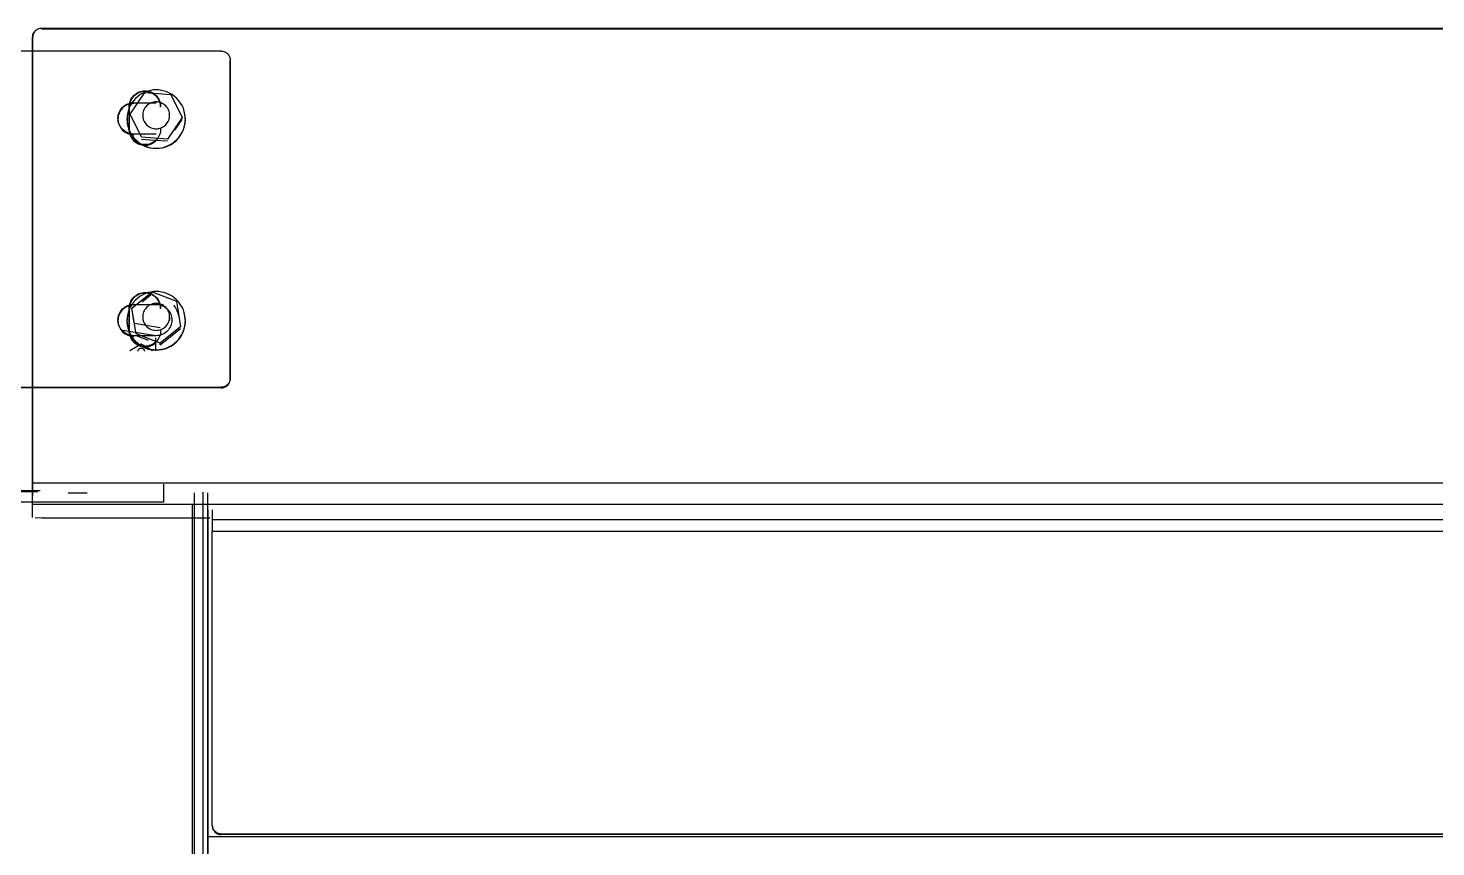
# Model space of a CAD drawing. Header units: millimetres. Extents: x 4625 to 14334, y 16216 to 31562.
# Drawn here: x 8411.7 to 8725, y 24912.3 to 25094.5 of the extents above; entities that cross this region are included whole.
import ezdxf

# ---------------------------------------------------------------- set-up
doc = ezdxf.new("R2010")
doc.units = ezdxf.units.MM
doc.header["$LTSCALE"] = 3
doc.layers.add('Default', color=7, linetype='Continuous')

msp = doc.modelspace()

# ---------------------------------------------------------------- linework, layer by layer
at = {"layer": 'Default'}
for p, q in [((8412.65, 24993.3), (8412.65, 25092.55)), ((8412.65, 25092.41), (8412.65, 24993.16)), ((8414.65, 25094.55), (10915.65, 25094.55)), ((8414.65, 25094.41), (10915.65, 25094.41)), ((8454.65, 25089.42), (8368.65, 25089.42)), ((8456.65, 25016.6), (8456.65, 25087.43)), ((8456.65, 25087.29), (8456.65, 25016.46)), ((8434.15, 25072.1), (8434.15, 25077.09)), ((8434.15, 25076.95), (8434.15, 25071.96)), ((8435.15, 25077.95), (8440.15, 25077.95)), ((8440.15, 25070.97), (8435.15, 25070.97)), ((8435.15, 25033.06), (8440.15, 25033.06)), ((8434.15, 25027.21), (8434.15, 25032.2)), ((8434.15, 25032.06), (8434.15, 25027.07)), ((8443.15, 25030.26), (8443.15, 25029.43)), ((8436.82, 25024.23), (8434.32, 25022.73)), ((8440.15, 25026.08), (8435.15, 25026.08)), ((8439.32, 25022.73), (8436.82, 25024.23)), ((8440.07, 25022.73), (8440.07, 25025.62)), ((8441.06, 25024.04), (8441.06, 25024.45)), ((8368.65, 25014.6), (8454.65, 25014.6)), ((8454.65, 25014.46), (8368.65, 25014.46)), ((8412.65, 24993.3), (10917.65, 24993.3)), ((8441.82, 24989.02), (8441.82, 24993.01)), ((8441.82, 24989.02), (8381.82, 24989.02)), ((8413.8, 24991.33), (8408.36, 24991.33)), ((8414.32, 24991.51), (8409.32, 24991.51)), ((8424.82, 24991.01), (8420.57, 24991.01)), ((8448.65, 22874.06), (8448.65, 24991.09)), ((8450.63, 22874.06), (8450.63, 24991.26)), ((8451.65, 22874.06), (8451.65, 24991.09)), ((10917.65, 24988.49), (8412.65, 24988.49)), ((8412.65, 24985.6), (8412.65, 24988.49)), ((8450.65, 24985.46), (8414.65, 24985.46)), ((8448.15, 24988.49), (8448.15, 22874.06)), ((8451.65, 24987.32), (8451.65, 24914.5)), ((8451.65, 24987.11), (8451.65, 24914.29)), ((8452.65, 24987.31), (8452.65, 24985.32)), ((8452.65, 24987.14), (8452.65, 24985.14)), ((8452.65, 24985.14), (10877.65, 24985.14)), ((10877.65, 24982.48), (8452.65, 24982.48)), ((8452.65, 24917.14), (8452.65, 24982.48)), ((8452.65, 24917), (8452.65, 24982.34)), ((10878.65, 24914.5), (8451.65, 24914.5)), ((8453.24, 24915.72), (8453.24, 24915.58)), ((10875.65, 24915.14), (8454.65, 24915.14)), ((10875.65, 24915), (8454.65, 24915))]:
    msp.add_line(p, q, dxfattribs=at)
for points in [[(8412.65, 25092.55, 0), (8412.66, 25092.73, 0), (8412.68, 25092.92, 0), (8412.73, 25093.1, 0), (8412.79, 25093.29, 0), (8412.87, 25093.47, 0), (8412.98, 25093.64, 0), (8413.1, 25093.81, 0), (8413.24, 25093.96, 0)], [(8413.24, 25093.82, 0), (8413.1, 25093.67, 0), (8412.98, 25093.51, 0), (8412.87, 25093.33, 0), (8412.79, 25093.15, 0), (8412.73, 25092.96, 0), (8412.68, 25092.78, 0), (8412.66, 25092.59, 0), (8412.65, 25092.41, 0)], [(8413.24, 25093.96, 0), (8413.39, 25094.1, 0), (8413.56, 25094.22, 0), (8413.73, 25094.33, 0), (8413.92, 25094.41, 0), (8414.1, 25094.47, 0), (8414.29, 25094.51, 0), (8414.47, 25094.54, 0), (8414.65, 25094.55, 0)], [(8454.65, 25089.42, 0), (8454.83, 25089.41, 0), (8455.02, 25089.39, 0), (8455.2, 25089.34, 0), (8455.39, 25089.28, 0), (8455.57, 25089.2, 0), (8455.75, 25089.1, 0), (8455.91, 25088.97, 0), (8456.07, 25088.84, 0)], [(8456.07, 25088.84, 0), (8456.2, 25088.68, 0), (8456.33, 25088.52, 0), (8456.43, 25088.34, 0), (8456.51, 25088.16, 0), (8456.57, 25087.97, 0), (8456.62, 25087.79, 0), (8456.64, 25087.6, 0), (8456.65, 25087.43, 0)], [(8434.15, 25077.09, 0), (8434.17, 25077.4, 0), (8434.21, 25077.73, 0), (8434.29, 25078.05, 0), (8434.4, 25078.38, 0), (8434.54, 25078.69, 0), (8434.72, 25079, 0), (8434.93, 25079.29, 0), (8435.18, 25079.56, 0), (8435.45, 25079.8, 0), (8435.74, 25080.01, 0), (8436.04, 25080.19, 0), (8436.36, 25080.34, 0), (8436.69, 25080.45, 0), (8437.01, 25080.52, 0), (8437.34, 25080.57, 0), (8437.65, 25080.58, 0), (8437.97, 25080.57, 0), (8438.29, 25080.52, 0), (8438.61, 25080.45, 0), (8438.94, 25080.34, 0), (8439.26, 25080.19, 0), (8439.57, 25080.01, 0), (8439.86, 25079.8, 0), (8440.13, 25079.56, 0), (8440.37, 25079.29, 0), (8440.58, 25079, 0), (8440.76, 25078.69, 0), (8440.91, 25078.38, 0), (8441.02, 25078.05, 0), (8441.09, 25077.73, 0), (8441.14, 25077.4, 0), (8441.15, 25077.09, 0)], [(8441.15, 25076.95, 0), (8441.14, 25077.26, 0), (8441.09, 25077.59, 0), (8441.02, 25077.91, 0), (8440.91, 25078.24, 0), (8440.76, 25078.55, 0), (8440.58, 25078.86, 0), (8440.37, 25079.15, 0), (8440.13, 25079.42, 0), (8439.86, 25079.66, 0), (8439.57, 25079.87, 0), (8439.26, 25080.05, 0), (8438.94, 25080.2, 0), (8438.61, 25080.31, 0), (8438.29, 25080.38, 0), (8437.97, 25080.43, 0), (8437.65, 25080.44, 0), (8437.34, 25080.43, 0), (8437.01, 25080.38, 0), (8436.69, 25080.31, 0), (8436.36, 25080.2, 0), (8436.04, 25080.05, 0), (8435.74, 25079.87, 0), (8435.45, 25079.66, 0), (8435.18, 25079.42, 0), (8434.93, 25079.15, 0), (8434.72, 25078.86, 0), (8434.54, 25078.55, 0), (8434.4, 25078.24, 0), (8434.29, 25077.91, 0), (8434.21, 25077.59, 0), (8434.17, 25077.26, 0), (8434.15, 25076.95, 0)], [(8434.39, 25075.43, 0), (8437.62, 25080.21, 0)], [(8437.62, 25080.21, 0), (8443.38, 25079.8, 0)], [(8443.38, 25079.8, 0), (8445.91, 25074.63, 0)], [(8435.15, 25070.97, 0), (8434.84, 25070.98, 0), (8434.51, 25071.02, 0), (8434.19, 25071.1, 0), (8433.86, 25071.21, 0), (8433.54, 25071.36, 0), (8433.24, 25071.53, 0), (8432.95, 25071.75, 0), (8432.68, 25071.99, 0), (8432.43, 25072.26, 0), (8432.22, 25072.55, 0), (8432.04, 25072.85, 0), (8431.9, 25073.17, 0), (8431.79, 25073.5, 0), (8431.71, 25073.82, 0), (8431.67, 25074.14, 0), (8431.65, 25074.46, 0), (8431.67, 25074.77, 0), (8431.71, 25075.09, 0), (8431.79, 25075.42, 0), (8431.9, 25075.74, 0), (8432.04, 25076.06, 0), (8432.22, 25076.37, 0), (8432.43, 25076.66, 0), (8432.68, 25076.93, 0), (8432.95, 25077.17, 0), (8433.24, 25077.38, 0), (8433.54, 25077.56, 0), (8433.86, 25077.7, 0), (8434.19, 25077.81, 0), (8434.51, 25077.89, 0), (8434.84, 25077.93, 0), (8435.15, 25077.95, 0)], [(8435.15, 25077.81, 0), (8434.84, 25077.8, 0), (8434.51, 25077.75, 0), (8434.19, 25077.67, 0), (8433.86, 25077.56, 0), (8433.54, 25077.42, 0), (8433.24, 25077.24, 0), (8432.95, 25077.03, 0), (8432.68, 25076.79, 0), (8432.43, 25076.52, 0), (8432.22, 25076.23, 0), (8432.04, 25075.92, 0), (8431.9, 25075.6, 0), (8431.79, 25075.28, 0), (8431.71, 25074.95, 0), (8431.67, 25074.63, 0), (8431.65, 25074.32, 0), (8431.67, 25074, 0), (8431.71, 25073.68, 0), (8431.79, 25073.36, 0), (8431.9, 25073.03, 0), (8432.04, 25072.71, 0), (8432.22, 25072.41, 0), (8432.43, 25072.12, 0), (8432.68, 25071.85, 0), (8432.95, 25071.61, 0), (8433.24, 25071.4, 0), (8433.54, 25071.22, 0), (8433.86, 25071.07, 0), (8434.19, 25070.96, 0), (8434.51, 25070.88, 0), (8434.84, 25070.84, 0), (8435.15, 25070.83, 0)], [(8433.67, 25074.67, 0), (8433.66, 25074.02, 0), (8433.71, 25073.37, 0), (8433.84, 25072.7, 0), (8434.05, 25072.02, 0), (8434.33, 25071.36, 0), (8434.7, 25070.72, 0), (8435.14, 25070.12, 0), (8435.65, 25069.57, 0), (8436.21, 25069.09, 0), (8436.83, 25068.67, 0), (8437.48, 25068.34, 0), (8438.15, 25068.08, 0), (8438.83, 25067.9, 0), (8439.49, 25067.8, 0), (8440.15, 25067.76, 0), (8440.8, 25067.8, 0), (8441.47, 25067.9, 0), (8442.14, 25068.08, 0), (8442.81, 25068.33, 0), (8443.46, 25068.67, 0), (8444.08, 25069.08, 0), (8444.65, 25069.57, 0), (8445.16, 25070.11, 0), (8445.6, 25070.71, 0), (8445.97, 25071.35, 0), (8446.25, 25072.01, 0), (8446.46, 25072.69, 0), (8446.59, 25073.36, 0), (8446.65, 25074.01, 0), (8446.64, 25074.66, 0), (8446.56, 25075.32, 0), (8446.41, 25075.99, 0)], [(8436.92, 25070.25, 0), (8434.39, 25075.43, 0)], [(8445.91, 25074.63, 0), (8442.68, 25069.85, 0)], [(8444.3, 25071.81, 0), (8445.91, 25074.21, 0)], [(8441.15, 25072.1, 0), (8441.14, 25071.79, 0), (8441.09, 25071.47, 0), (8441.02, 25071.14, 0), (8440.91, 25070.82, 0), (8440.76, 25070.5, 0), (8440.58, 25070.19, 0), (8440.37, 25069.9, 0), (8440.13, 25069.63, 0), (8439.86, 25069.39, 0), (8439.57, 25069.18, 0), (8439.26, 25069, 0), (8438.94, 25068.86, 0), (8438.61, 25068.75, 0), (8438.29, 25068.67, 0), (8437.97, 25068.63, 0), (8437.65, 25068.61, 0), (8437.34, 25068.63, 0), (8437.01, 25068.67, 0), (8436.69, 25068.75, 0), (8436.36, 25068.86, 0), (8436.04, 25069, 0), (8435.74, 25069.18, 0), (8435.45, 25069.39, 0), (8435.18, 25069.63, 0), (8434.93, 25069.9, 0), (8434.72, 25070.19, 0), (8434.54, 25070.5, 0), (8434.4, 25070.82, 0), (8434.29, 25071.14, 0), (8434.21, 25071.47, 0), (8434.17, 25071.79, 0), (8434.15, 25072.1, 0)], [(8434.15, 25071.96, 0), (8434.19, 25071.45, 0), (8434.31, 25070.92, 0), (8434.52, 25070.4, 0), (8434.82, 25069.91, 0), (8435.21, 25069.46, 0), (8435.66, 25069.09, 0), (8436.16, 25068.8, 0), (8436.69, 25068.61, 0), (8437.21, 25068.5, 0), (8437.73, 25068.47, 0), (8438.24, 25068.52, 0), (8438.77, 25068.66, 0), (8439.29, 25068.88, 0), (8439.78, 25069.19, 0), (8440.22, 25069.59, 0), (8440.58, 25070.05, 0)], [(8442.68, 25069.85, 0), (8436.92, 25070.25, 0)], [(8436.92, 25069.84, 0), (8439.8, 25069.62, 0)], [(8439.8, 25069.62, 0), (8442.68, 25069.44, 0)], [(8434.15, 25032.2, 0), (8434.17, 25032.51, 0), (8434.21, 25032.84, 0), (8434.29, 25033.16, 0), (8434.4, 25033.49, 0), (8434.54, 25033.8, 0), (8434.72, 25034.11, 0), (8434.93, 25034.4, 0), (8435.18, 25034.67, 0), (8435.45, 25034.91, 0), (8435.74, 25035.12, 0), (8436.04, 25035.3, 0), (8436.36, 25035.45, 0), (8436.69, 25035.56, 0), (8437.01, 25035.63, 0), (8437.34, 25035.68, 0), (8437.65, 25035.69, 0), (8437.97, 25035.68, 0), (8438.29, 25035.63, 0), (8438.61, 25035.56, 0), (8438.94, 25035.45, 0), (8439.26, 25035.3, 0), (8439.57, 25035.12, 0), (8439.86, 25034.91, 0), (8440.13, 25034.67, 0), (8440.37, 25034.4, 0), (8440.58, 25034.11, 0), (8440.76, 25033.8, 0), (8440.91, 25033.49, 0), (8441.02, 25033.16, 0), (8441.09, 25032.84, 0), (8441.14, 25032.51, 0), (8441.15, 25032.2, 0)], [(8441.15, 25032.06, 0), (8441.14, 25032.37, 0), (8441.09, 25032.7, 0), (8441.02, 25033.02, 0), (8440.91, 25033.35, 0), (8440.76, 25033.66, 0), (8440.58, 25033.97, 0), (8440.37, 25034.26, 0), (8440.13, 25034.53, 0), (8439.86, 25034.77, 0), (8439.57, 25034.98, 0), (8439.26, 25035.16, 0), (8438.94, 25035.31, 0), (8438.61, 25035.42, 0), (8438.29, 25035.49, 0), (8437.97, 25035.54, 0), (8437.65, 25035.55, 0), (8437.34, 25035.54, 0), (8437.01, 25035.49, 0), (8436.69, 25035.42, 0), (8436.36, 25035.31, 0), (8436.04, 25035.16, 0), (8435.74, 25034.98, 0), (8435.45, 25034.77, 0), (8435.18, 25034.53, 0), (8434.93, 25034.26, 0), (8434.72, 25033.97, 0), (8434.54, 25033.66, 0), (8434.4, 25033.35, 0), (8434.29, 25033.02, 0), (8434.21, 25032.7, 0), (8434.17, 25032.37, 0), (8434.15, 25032.06, 0)], [(8434.76, 25032.2, 0), (8439.25, 25035.83, 0)], [(8439.25, 25035.83, 0), (8444.64, 25033.76, 0)], [(8435.15, 25026.08, 0), (8434.84, 25026.09, 0), (8434.51, 25026.13, 0), (8434.19, 25026.21, 0), (8433.86, 25026.32, 0), (8433.54, 25026.47, 0), (8433.24, 25026.64, 0), (8432.95, 25026.86, 0), (8432.68, 25027.1, 0), (8432.43, 25027.37, 0), (8432.22, 25027.66, 0), (8432.04, 25027.96, 0), (8431.9, 25028.28, 0), (8431.79, 25028.61, 0), (8431.71, 25028.93, 0), (8431.67, 25029.25, 0), (8431.65, 25029.57, 0), (8431.67, 25029.88, 0), (8431.71, 25030.2, 0), (8431.79, 25030.53, 0), (8431.9, 25030.85, 0), (8432.04, 25031.17, 0), (8432.22, 25031.48, 0), (8432.43, 25031.77, 0), (8432.68, 25032.04, 0), (8432.95, 25032.28, 0), (8433.24, 25032.49, 0), (8433.54, 25032.67, 0), (8433.86, 25032.81, 0), (8434.19, 25032.92, 0), (8434.51, 25033, 0), (8434.84, 25033.04, 0), (8435.15, 25033.06, 0)], [(8435.15, 25032.92, 0), (8434.84, 25032.9, 0), (8434.51, 25032.86, 0), (8434.19, 25032.78, 0), (8433.86, 25032.67, 0), (8433.54, 25032.53, 0), (8433.24, 25032.35, 0), (8432.95, 25032.14, 0), (8432.68, 25031.9, 0), (8432.43, 25031.63, 0), (8432.22, 25031.34, 0), (8432.04, 25031.03, 0), (8431.9, 25030.71, 0), (8431.79, 25030.39, 0), (8431.71, 25030.06, 0), (8431.67, 25029.74, 0), (8431.65, 25029.43, 0), (8431.67, 25029.11, 0), (8431.71, 25028.79, 0), (8431.79, 25028.47, 0), (8431.9, 25028.14, 0), (8432.04, 25027.82, 0), (8432.22, 25027.52, 0), (8432.43, 25027.23, 0), (8432.68, 25026.96, 0), (8432.95, 25026.72, 0), (8433.24, 25026.5, 0), (8433.54, 25026.33, 0), (8433.86, 25026.18, 0), (8434.19, 25026.07, 0), (8434.51, 25025.99, 0), (8434.84, 25025.95, 0), (8435.15, 25025.94, 0)], [(8439.25, 25035.41, 0), (8437, 25033.58, 0)], [(8440.15, 25033.06, 0), (8440.47, 25033.04, 0), (8440.79, 25033, 0), (8441.11, 25032.92, 0), (8441.44, 25032.81, 0), (8441.76, 25032.67, 0), (8442.07, 25032.49, 0), (8442.36, 25032.28, 0), (8442.63, 25032.04, 0), (8442.87, 25031.77, 0), (8443.08, 25031.48, 0), (8443.26, 25031.17, 0), (8443.41, 25030.85, 0), (8443.52, 25030.53, 0), (8443.59, 25030.2, 0), (8443.64, 25029.88, 0), (8443.65, 25029.57, 0), (8443.64, 25029.25, 0), (8443.59, 25028.93, 0), (8443.52, 25028.61, 0), (8443.41, 25028.28, 0), (8443.26, 25027.96, 0), (8443.08, 25027.66, 0), (8442.87, 25027.37, 0), (8442.63, 25027.1, 0), (8442.36, 25026.86, 0), (8442.07, 25026.64, 0), (8441.76, 25026.47, 0), (8441.44, 25026.32, 0), (8441.11, 25026.21, 0), (8440.79, 25026.13, 0), (8440.47, 25026.09, 0), (8440.15, 25026.08, 0)], [(8444.04, 25032.85, 0), (8444.42, 25032.3, 0), (8444.73, 25031.72, 0), (8444.95, 25031.11, 0), (8445.09, 25030.49, 0)], [(8444.64, 25033.76, 0), (8445.54, 25028.08, 0)], [(8433.67, 25029.82, 0), (8433.65, 25029.17, 0), (8433.71, 25028.51, 0), (8433.83, 25027.84, 0), (8434.03, 25027.17, 0), (8434.32, 25026.5, 0), (8434.68, 25025.86, 0), (8435.12, 25025.25, 0), (8435.63, 25024.7, 0), (8436.19, 25024.21, 0), (8436.81, 25023.79, 0), (8437.46, 25023.45, 0), (8438.13, 25023.19, 0), (8438.81, 25023.01, 0), (8439.48, 25022.91, 0), (8440.14, 25022.87, 0), (8440.79, 25022.9, 0), (8441.46, 25023.01, 0), (8442.14, 25023.18, 0), (8442.81, 25023.44, 0), (8443.46, 25023.78, 0), (8444.08, 25024.19, 0), (8444.65, 25024.68, 0), (8445.16, 25025.23, 0), (8445.61, 25025.83, 0), (8445.97, 25026.47, 0), (8446.26, 25027.14, 0), (8446.46, 25027.81, 0), (8446.59, 25028.48, 0), (8446.65, 25029.14, 0), (8446.64, 25029.79, 0), (8446.56, 25030.46, 0), (8446.4, 25031.13, 0)], [(8435.67, 25026.51, 0), (8434.76, 25032.2, 0)], [(8434.76, 25031.79, 0), (8435.21, 25028.92, 0)], [(8439.66, 25026.11, 0), (8432.64, 25027.27, 0)], [(8441.15, 25027.21, 0), (8441.14, 25026.9, 0), (8441.09, 25026.58, 0), (8441.02, 25026.25, 0), (8440.91, 25025.93, 0), (8440.76, 25025.61, 0), (8440.58, 25025.3, 0), (8440.37, 25025.01, 0), (8440.13, 25024.74, 0), (8439.86, 25024.5, 0), (8439.57, 25024.29, 0), (8439.26, 25024.11, 0), (8438.94, 25023.97, 0), (8438.61, 25023.86, 0), (8438.29, 25023.78, 0), (8437.97, 25023.74, 0), (8437.65, 25023.72, 0), (8437.34, 25023.74, 0), (8437.01, 25023.78, 0), (8436.69, 25023.86, 0), (8436.36, 25023.97, 0), (8436.04, 25024.11, 0), (8435.74, 25024.29, 0), (8435.45, 25024.5, 0), (8435.18, 25024.74, 0), (8434.93, 25025.01, 0), (8434.72, 25025.3, 0), (8434.54, 25025.61, 0), (8434.4, 25025.93, 0), (8434.29, 25026.25, 0), (8434.21, 25026.58, 0), (8434.17, 25026.9, 0), (8434.15, 25027.21, 0)], [(8434.15, 25027.07, 0), (8434.19, 25026.59, 0), (8434.29, 25026.09, 0), (8434.48, 25025.59, 0), (8434.75, 25025.11, 0), (8435.1, 25024.68, 0), (8435.51, 25024.31, 0), (8435.97, 25024.01, 0), (8436.47, 25023.79, 0), (8436.97, 25023.65, 0), (8437.46, 25023.59, 0), (8437.95, 25023.59, 0), (8438.44, 25023.67, 0), (8438.95, 25023.83, 0), (8439.43, 25024.07, 0), (8439.89, 25024.39, 0), (8440.28, 25024.77, 0)], [(8435.3, 25028.89, 0), (8441.01, 25027.88, 0)], [(8441.06, 25024.45, 0), (8435.67, 25026.51, 0)], [(8445.54, 25028.08, 0), (8441.06, 25024.45, 0)], [(8443.3, 25025.83, 0), (8445.54, 25027.66, 0)], [(8435.67, 25026.1, 0), (8438.36, 25025.05, 0)], [(8436.12, 25022.63, 0), (8436.12, 25022.7, 0), (8436.13, 25022.76, 0), (8436.14, 25022.83, 0), (8436.17, 25022.89, 0), (8436.2, 25022.95, 0), (8436.23, 25023.02, 0), (8436.27, 25023.07, 0), (8436.32, 25023.13, 0), (8436.38, 25023.18, 0), (8436.43, 25023.22, 0), (8436.5, 25023.25, 0), (8436.56, 25023.28, 0), (8436.63, 25023.31, 0), (8436.69, 25023.32, 0), (8436.76, 25023.33, 0), (8436.82, 25023.33, 0), (8436.88, 25023.33, 0), (8436.95, 25023.32, 0), (8437.01, 25023.31, 0), (8437.08, 25023.28, 0), (8437.14, 25023.25, 0), (8437.2, 25023.22, 0), (8437.26, 25023.18, 0), (8437.31, 25023.13, 0), (8437.36, 25023.07, 0), (8437.4, 25023.02, 0), (8437.44, 25022.95, 0), (8437.47, 25022.89, 0), (8437.49, 25022.83, 0), (8437.51, 25022.76, 0), (8437.52, 25022.7, 0), (8437.52, 25022.63, 0)], [(8441.06, 25024.04, 0), (8443.3, 25025.83, 0)], [(8456.07, 25015.19, 0), (8455.91, 25015.05, 0), (8455.75, 25014.93, 0), (8455.57, 25014.83, 0), (8455.39, 25014.74, 0), (8455.2, 25014.68, 0), (8455.02, 25014.64, 0), (8454.83, 25014.61, 0), (8454.65, 25014.6, 0)], [(8454.65, 25014.46, 0), (8454.83, 25014.47, 0), (8455.02, 25014.5, 0), (8455.2, 25014.54, 0), (8455.39, 25014.6, 0), (8455.57, 25014.69, 0), (8455.75, 25014.79, 0), (8455.91, 25014.91, 0), (8456.07, 25015.05, 0)], [(8456.65, 25016.6, 0), (8456.64, 25016.42, 0), (8456.62, 25016.24, 0), (8456.57, 25016.05, 0), (8456.51, 25015.86, 0), (8456.43, 25015.68, 0), (8456.33, 25015.51, 0), (8456.2, 25015.34, 0), (8456.07, 25015.19, 0)], [(8456.07, 25015.05, 0), (8456.2, 25015.2, 0), (8456.33, 25015.37, 0), (8456.43, 25015.54, 0), (8456.51, 25015.72, 0), (8456.57, 25015.91, 0), (8456.62, 25016.1, 0), (8456.64, 25016.28, 0), (8456.65, 25016.46, 0)], [(8412.65, 24988.49, 0), (8412.65, 24988.54, 0), (8412.65, 24988.77, 0), (8412.65, 24989.72, 0), (8412.65, 24993.3, 0)], [(8412.65, 24993.16, 0), (8412.65, 24990.49, 0)], [(8414.65, 24985.46, 0), (8413.24, 24985.5, 0)], [(8452.07, 24985.42, 0), (8450.65, 24985.46, 0)], [(8452.65, 24987.14, 0), (8452.65, 24987.09, 0), (8452.65, 24986.86, 0), (8452.65, 24985.92, 0), (8452.65, 24982.34, 0)], [(8452.65, 24985.14, 0), (8452.65, 24985.12, 0), (8452.65, 24984.99, 0), (8452.65, 24984.46, 0), (8452.65, 24982.48, 0)], [(8453.24, 24915.72, 0), (8453.1, 24915.88, 0), (8452.98, 24916.04, 0), (8452.87, 24916.22, 0), (8452.79, 24916.4, 0), (8452.73, 24916.59, 0), (8452.68, 24916.77, 0), (8452.66, 24916.96, 0), (8452.65, 24917.14, 0)], [(8452.65, 24917, 0), (8452.66, 24916.82, 0), (8452.68, 24916.63, 0), (8452.73, 24916.45, 0), (8452.79, 24916.26, 0), (8452.87, 24916.08, 0), (8452.98, 24915.9, 0), (8453.1, 24915.74, 0), (8453.24, 24915.58, 0)], [(8451.65, 24914.5, 0), (8451.65, 24910.77, 0)], [(8451.65, 24914.29, 0), (8451.65, 24913.76, 0)], [(8454.65, 24915.14, 0), (8454.47, 24915.15, 0), (8454.29, 24915.17, 0), (8454.1, 24915.22, 0), (8453.92, 24915.28, 0), (8453.73, 24915.36, 0), (8453.56, 24915.47, 0), (8453.39, 24915.59, 0), (8453.24, 24915.72, 0)], [(8453.24, 24915.58, 0), (8453.39, 24915.45, 0), (8453.56, 24915.33, 0), (8453.73, 24915.22, 0), (8453.92, 24915.14, 0), (8454.1, 24915.08, 0), (8454.29, 24915.03, 0), (8454.47, 24915.01, 0), (8454.65, 24915, 0)]]:
    msp.add_polyline3d(points, dxfattribs=at)
for points in [[(8440.15, 25080.8, 0), (8439.57, 25080.78, 0), (8438.97, 25080.69, 0), (8438.36, 25080.55, 0), (8437.76, 25080.35, 0), (8437.17, 25080.08, 0), (8436.59, 25079.74, 0), (8436.05, 25079.35, 0), (8435.56, 25078.9, 0), (8435.11, 25078.4, 0), (8434.71, 25077.87, 0), (8434.38, 25077.3, 0), (8434.11, 25076.7, 0), (8433.9, 25076.1, 0), (8433.76, 25075.5, 0), (8433.68, 25074.9, 0), (8433.65, 25074.32, 0), (8433.68, 25073.74, 0), (8433.76, 25073.14, 0), (8433.9, 25072.53, 0), (8434.11, 25071.93, 0), (8434.38, 25071.34, 0), (8434.71, 25070.77, 0), (8435.11, 25070.23, 0), (8435.56, 25069.73, 0), (8436.05, 25069.28, 0), (8436.59, 25068.89, 0), (8437.17, 25068.56, 0), (8437.76, 25068.29, 0), (8438.36, 25068.08, 0), (8438.97, 25067.94, 0), (8439.57, 25067.86, 0), (8440.15, 25067.83, 0), (8440.74, 25067.86, 0), (8441.33, 25067.94, 0), (8441.94, 25068.08, 0), (8442.54, 25068.29, 0), (8443.14, 25068.56, 0), (8443.71, 25068.89, 0), (8444.25, 25069.28, 0), (8444.75, 25069.73, 0), (8445.2, 25070.23, 0), (8445.59, 25070.77, 0), (8445.93, 25071.34, 0), (8446.2, 25071.93, 0), (8446.4, 25072.53, 0), (8446.54, 25073.14, 0), (8446.63, 25073.74, 0), (8446.65, 25074.32, 0), (8446.63, 25074.9, 0), (8446.54, 25075.5, 0), (8446.4, 25076.1, 0), (8446.2, 25076.7, 0), (8445.93, 25077.3, 0), (8445.59, 25077.87, 0), (8445.2, 25078.4, 0), (8444.75, 25078.9, 0), (8444.25, 25079.35, 0), (8443.71, 25079.74, 0), (8443.14, 25080.08, 0), (8442.54, 25080.35, 0), (8441.94, 25080.55, 0), (8441.33, 25080.69, 0), (8440.74, 25080.78, 0)], [(8440.15, 25078.15, 0), (8439.88, 25078.14, 0), (8439.61, 25078.1, 0), (8439.33, 25078.03, 0), (8439.05, 25077.94, 0), (8438.77, 25077.81, 0), (8438.51, 25077.66, 0), (8438.26, 25077.48, 0), (8438.03, 25077.27, 0), (8437.82, 25077.04, 0), (8437.64, 25076.79, 0), (8437.49, 25076.53, 0), (8437.36, 25076.26, 0), (8437.27, 25075.98, 0), (8437.2, 25075.7, 0), (8437.16, 25075.42, 0), (8437.15, 25075.15, 0), (8437.16, 25074.89, 0), (8437.2, 25074.61, 0), (8437.27, 25074.33, 0), (8437.36, 25074.05, 0), (8437.49, 25073.78, 0), (8437.64, 25073.52, 0), (8437.82, 25073.27, 0), (8438.03, 25073.04, 0), (8438.26, 25072.83, 0), (8438.51, 25072.65, 0), (8438.77, 25072.5, 0), (8439.05, 25072.37, 0), (8439.33, 25072.28, 0), (8439.61, 25072.21, 0), (8439.88, 25072.17, 0), (8440.15, 25072.16, 0), (8440.42, 25072.17, 0), (8440.7, 25072.21, 0), (8440.98, 25072.28, 0), (8441.26, 25072.37, 0), (8441.53, 25072.5, 0), (8441.79, 25072.65, 0), (8442.04, 25072.83, 0), (8442.27, 25073.04, 0), (8442.48, 25073.27, 0), (8442.66, 25073.52, 0), (8442.82, 25073.78, 0), (8442.94, 25074.05, 0), (8443.04, 25074.33, 0), (8443.1, 25074.61, 0), (8443.14, 25074.89, 0), (8443.15, 25075.15, 0), (8443.14, 25075.42, 0), (8443.1, 25075.7, 0), (8443.04, 25075.98, 0), (8442.94, 25076.26, 0), (8442.82, 25076.53, 0), (8442.66, 25076.79, 0), (8442.48, 25077.04, 0), (8442.27, 25077.27, 0), (8442.04, 25077.48, 0), (8441.79, 25077.66, 0), (8441.53, 25077.81, 0), (8441.26, 25077.94, 0), (8440.98, 25078.03, 0), (8440.7, 25078.1, 0), (8440.42, 25078.14, 0)], [(8440.15, 25035.91, 0), (8439.57, 25035.89, 0), (8438.97, 25035.8, 0), (8438.36, 25035.66, 0), (8437.76, 25035.46, 0), (8437.17, 25035.19, 0), (8436.59, 25034.85, 0), (8436.05, 25034.46, 0), (8435.56, 25034.01, 0), (8435.11, 25033.51, 0), (8434.71, 25032.98, 0), (8434.38, 25032.41, 0), (8434.11, 25031.81, 0), (8433.9, 25031.21, 0), (8433.76, 25030.61, 0), (8433.68, 25030.01, 0), (8433.65, 25029.43, 0), (8433.68, 25028.84, 0), (8433.76, 25028.25, 0), (8433.9, 25027.64, 0), (8434.11, 25027.04, 0), (8434.38, 25026.45, 0), (8434.71, 25025.88, 0), (8435.11, 25025.34, 0), (8435.56, 25024.84, 0), (8436.05, 25024.39, 0), (8436.59, 25024, 0), (8437.17, 25023.67, 0), (8437.76, 25023.4, 0), (8438.36, 25023.19, 0), (8438.97, 25023.05, 0), (8439.57, 25022.97, 0), (8440.15, 25022.94, 0), (8440.74, 25022.97, 0), (8441.33, 25023.05, 0), (8441.94, 25023.19, 0), (8442.54, 25023.4, 0), (8443.14, 25023.67, 0), (8443.71, 25024, 0), (8444.25, 25024.39, 0), (8444.75, 25024.84, 0), (8445.2, 25025.34, 0), (8445.59, 25025.88, 0), (8445.93, 25026.45, 0), (8446.2, 25027.04, 0), (8446.4, 25027.64, 0), (8446.54, 25028.25, 0), (8446.63, 25028.84, 0), (8446.65, 25029.43, 0), (8446.63, 25030.01, 0), (8446.54, 25030.61, 0), (8446.4, 25031.21, 0), (8446.2, 25031.81, 0), (8445.93, 25032.41, 0), (8445.59, 25032.98, 0), (8445.2, 25033.51, 0), (8444.75, 25034.01, 0), (8444.25, 25034.46, 0), (8443.71, 25034.85, 0), (8443.14, 25035.19, 0), (8442.54, 25035.46, 0), (8441.94, 25035.66, 0), (8441.33, 25035.8, 0), (8440.74, 25035.89, 0)], [(8440.15, 25033.26, 0), (8439.88, 25033.24, 0), (8439.61, 25033.21, 0), (8439.33, 25033.14, 0), (8439.05, 25033.05, 0), (8438.77, 25032.92, 0), (8438.51, 25032.77, 0), (8438.26, 25032.59, 0), (8438.03, 25032.38, 0), (8437.82, 25032.15, 0), (8437.64, 25031.9, 0), (8437.49, 25031.64, 0), (8437.36, 25031.37, 0), (8437.27, 25031.09, 0), (8437.2, 25030.81, 0), (8437.16, 25030.53, 0), (8437.15, 25030.26, 0), (8437.16, 25030, 0), (8437.2, 25029.72, 0), (8437.27, 25029.44, 0), (8437.36, 25029.16, 0), (8437.49, 25028.89, 0), (8437.64, 25028.63, 0), (8437.82, 25028.38, 0), (8438.03, 25028.15, 0), (8438.26, 25027.94, 0), (8438.51, 25027.76, 0), (8438.77, 25027.61, 0), (8439.05, 25027.48, 0), (8439.33, 25027.39, 0), (8439.61, 25027.32, 0), (8439.88, 25027.28, 0), (8440.15, 25027.27, 0), (8440.42, 25027.28, 0), (8440.7, 25027.32, 0), (8440.98, 25027.39, 0), (8441.26, 25027.48, 0), (8441.53, 25027.61, 0), (8441.79, 25027.76, 0), (8442.04, 25027.94, 0), (8442.27, 25028.15, 0), (8442.48, 25028.38, 0), (8442.66, 25028.63, 0), (8442.82, 25028.89, 0), (8442.94, 25029.16, 0), (8443.04, 25029.44, 0), (8443.1, 25029.72, 0), (8443.14, 25030, 0), (8443.15, 25030.26, 0), (8443.14, 25030.53, 0), (8443.1, 25030.81, 0), (8443.04, 25031.09, 0), (8442.94, 25031.37, 0), (8442.82, 25031.64, 0), (8442.66, 25031.9, 0), (8442.48, 25032.15, 0), (8442.27, 25032.38, 0), (8442.04, 25032.59, 0), (8441.79, 25032.77, 0), (8441.53, 25032.92, 0), (8441.26, 25033.05, 0), (8440.98, 25033.14, 0), (8440.7, 25033.21, 0), (8440.42, 25033.24, 0)]]:
    msp.add_polyline3d(points, close=True, dxfattribs=at)

doc.saveas('drawing.dxf')
